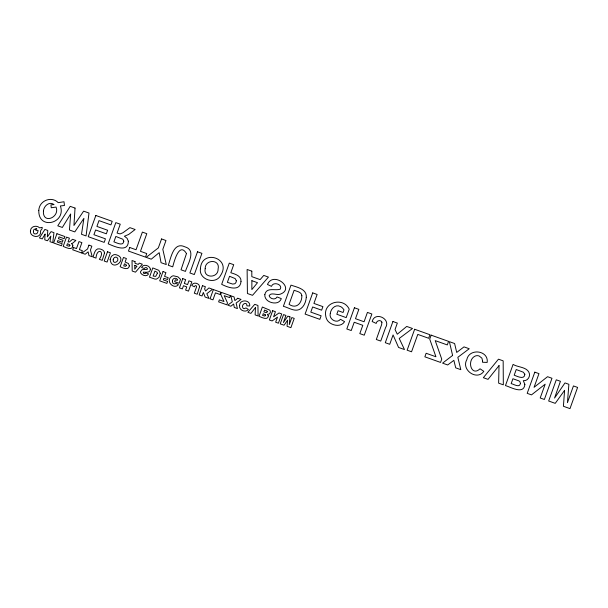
<?xml version="1.0" encoding="UTF-8"?>
<svg xmlns="http://www.w3.org/2000/svg" width="608" height="608" viewBox="0 0 608 608"><rect width="100%" height="100%" fill="white"/><g stroke="black" fill="none" stroke-linecap="round" stroke-linejoin="round"><path stroke-width="0.91" d="M251.818 271.16L251.811 276.648L260.125 279.619L263.758 275.416L268.447 277.096L252.518 295.321L247.418 293.504L247.122 269.481L251.818 271.16M381.923 322.194L381.626 324.634L376.314 339.5L380.737 341.08L385.563 327.651C391.24 318.767 374.794 311.06 372.172 321.533L376.192 323.418C376.572 320.568 380.646 319.367 381.923 322.194M251.879 280.683L251.856 289.59L257.511 282.697L251.879 280.683M30.408 230.903C29.503 236.558 39.193 238.929 40.614 233.115C39.885 228.897 42.606 230.234 42.203 227.331L39.71 227.894C36.64 224.823 30.674 226.138 30.408 230.903M110.154 259.365C111.5 272.855 128.98 258.62 116.303 254.79A4.841 4.758 16.3 0 0 113.597 254.805L111.424 256.302L110.154 259.365M301.857 295.716C302.016 303.232 296.354 309.335 289.066 304.357L294.128 290.267C296.848 291.475 301.614 291.855 301.857 295.716M265.521 314.967L264.928 316.061L262.603 315.476L263.241 313.69L265.521 314.967M104.47 253.171L102.228 260.33L99.324 259.297C105.541 250.64 96.68 247.494 95.988 258.104L93.085 257.062C94.065 254.22 95.122 247.737 99.697 248.9C101.87 249.348 104.576 250.564 104.47 253.171M135.014 261.584L134.984 263.256L138.252 264.427L139.293 263.112L142.34 264.199L135.462 272.186L132.194 271.024L132.035 260.52L135.014 261.584M499.031 365.621L498.628 383.154L503.325 384.826L503.166 360.856L498.469 359.176L483.345 377.697L488.034 379.369L499.031 365.621M524.841 374.247C524.575 380.144 517.15 376.299 514.201 375.189L516.238 369.527L523.298 372.202L524.841 374.247M200.412 268.766C198.687 279.612 215.741 285.266 220.704 275.242C231.914 258.081 201.552 248.573 200.412 268.766M268.356 315.909C268.014 320.857 261.258 317.186 259.038 316.289L262.36 307.032L269.686 310.126A2.12 2.082 16.3 0 1 270.294 311.387A2.668 2.614 16.3 0 1 270.195 312.801L269.177 314.04L267.345 314.351L268.356 315.909M134.847 265.46L134.733 269.2L136.952 266.213L134.847 265.46M239.598 305.573C238.648 310.11 245.678 313.173 248.398 309.442L245.989 307.937L244.15 308.697A1.999 1.961 16.3 0 1 242.858 307.876C240.684 304.38 247.281 300.869 246.901 305.854L249.728 305.976C250.595 299.691 239.552 298.931 239.598 305.573M128.341 241.201C128.349 253.255 113.81 246.164 108.201 243.823L115.816 222.627L120.247 224.2L117.078 233.024L118.013 233.358A8.968 8.808 16.3 0 0 120.255 233.86L122.976 232.727L129.899 227.65L135.136 229.512L128.66 234.46L124.397 236.231L127.095 238.298L128.341 241.201M38.806 210.33C38.046 230.508 66.546 223.478 60.374 205.952L64.471 205.489L64 201.757L58.224 202.662C51.482 195.73 39.216 200.625 38.806 210.33M482.592 360.856L482.532 362.254L487.168 362.421C488.855 350.299 469.201 347.844 466.838 359.624C460.872 369.877 477.075 381.148 483.816 371.328L480.031 368.79C471.466 377.066 466.587 360.726 474.673 356.334A5.176 5.084 16.3 0 1 479.18 356.007L481.886 358.165L482.592 360.856M524.871 384.378C523.936 395.116 510.302 386.878 505.468 385.594L513.091 364.397C518.016 367.582 527.957 366.746 529.477 373.958C530.032 377.484 527.007 381.307 523.283 380.661L524.871 384.378M150.381 269.162C150.465 273.022 145.958 272.202 143.465 272.133C142.47 273.456 145.548 274.307 145.89 272.779L148.595 273.904C147.045 277.028 142.356 275.591 140.82 273.182A2.66 2.614 16.3 0 1 140.539 271.647L142.097 269.656L147.121 269.39A0.889 0.874 16.3 0 0 147.463 268.721L146.444 267.588L145.008 267.718L144.286 268.592L141.58 267.459C143.169 263.538 149.887 265.384 150.381 269.162M255.489 307.473L255.117 314.891L258.096 315.955L257.936 305.452L254.744 304.312L247.859 312.299L250.906 313.386L255.489 307.473M264.814 294.675C264.32 300.876 272.331 304.182 277.446 302.586A6.696 6.574 16.3 0 0 281.299 298.612L277.05 296.947C275.606 300.458 269.785 298.923 269.108 295.716C270.872 291.931 276.762 295.45 279.976 294.28C296.096 288.709 273.22 270.651 267.467 284.468L271.48 286.345C273.121 281.2 283.047 284.331 280.227 289.195C275.204 291.034 266.334 286.794 264.814 294.675M236.314 280.767L236.109 282.036A3.504 3.443 16.3 0 1 234.726 283.776L232.651 284.073L227.377 282.34L229.55 276.283L235.22 278.601L236.314 280.767M45.076 234.148L44.756 239.818L47.439 240.776L50.829 236.124L49.978 241.688L52.736 242.668L53.96 232.659L51.057 231.618L47.363 236.892L47.789 230.455L44.886 229.421L39.459 237.926L42.218 238.914L45.076 234.148M186.474 253.559L181.032 269.808L185.455 271.388C187.37 264.685 196.931 250.124 184.9 246.833C173.379 241.285 170.795 258.484 168.287 265.263L172.718 266.844C173.804 262.884 179.041 241.057 186.474 253.559M160.292 273.258L158.954 277.438L156.568 279.049A4.856 4.773 16.3 0 1 154.523 278.958L149.462 277.187L152.79 267.93L158.81 270.317L160.292 273.258M75.042 208.073L73.933 225.5L83.63 211.136L88.996 213.051L86.07 235.927L81.51 234.293L83.904 218.363L74.807 231.906L69.441 229.991L70.672 213.94L62.335 227.453L57.775 225.826L70.216 206.348L75.042 208.073M330.288 313.47C328.563 319.04 336.809 324.102 340.45 319.276L344.592 321.647C341.042 327.393 332.622 325.744 328.396 321.662A10.321 10.138 16.3 0 1 325.797 316.274C322.749 301.918 343.474 296.658 349.22 309.183L346.195 317.612L336.809 314.26L338.086 310.703L343.049 312.482L343.991 309.844L342.828 308.385A6.924 6.802 16.3 0 0 340.503 306.576C335.646 303.848 330.79 308.704 330.288 313.47M72.831 245.906C72.375 251.081 65.565 247.266 63.186 246.4L66.515 237.135L69.418 238.169L68.058 241.946L69.418 241.938L72.534 239.286L75.871 240.479L72.838 243.01A5.092 5.001 16.3 0 1 72.124 243.398C70.216 243.337 73.462 244.621 72.831 245.906M564.589 390.351L563.411 406.273L569.985 408.614L577.6 387.418L573.443 385.936L567.439 402.656L568.883 384.309L564.992 382.918L554.557 398.058L560.432 381.292L556.274 379.81L548.659 401.006L555.233 403.355L564.589 390.351M289.94 316.867L289.294 324.596L291.825 317.543L294.219 318.394L290.89 327.659L287.044 326.283L287.614 320.142L284.073 325.227L280.227 323.851L283.548 314.594L285.942 315.446L283.412 322.498L287.835 316.122L289.94 316.867M306.288 297.282C305.961 301.538 304.312 306.098 300.755 308.697C295.298 312.679 288.739 307.564 283.366 306.333L290.981 285.137C296.757 287.174 307.01 288.906 306.288 297.282M43.434 210.976C42.476 224.854 60.276 217.307 56.035 207.077L51.254 207.754L50.943 204.82L54.051 204.592C49.415 201.005 43.791 205.945 43.434 210.976M205.185 268.698C203.004 278.57 218.439 278.487 218.112 268.956C220.446 258.97 204.858 259.145 205.185 268.698M199.584 286.718L197.212 294.226L194.309 293.193L196.49 287.075L196.43 285.92L195.198 285.6L194.4 286.794L191.771 285.456C192.964 281.534 199.394 283.001 199.584 286.718M33.425 231.405C32.634 234.901 38.008 234.794 37.901 231.458C39.148 228.707 34.968 232.028 35.788 229.224C39.322 228.418 32.384 228.365 33.425 231.405M172.398 280.964L172.74 283.016L174.131 283.792A1.566 1.535 16.3 0 0 175.256 283.655L175.788 283.206L178.44 284.719C174.055 289.894 165.368 281.337 171.205 276.83A3.944 3.876 16.3 0 1 173.462 275.789L177.946 276.86L180.53 279.353L179.124 283.275L174.625 281.664L175.317 279.741L177.278 280.44L177.582 279.589C176.084 277.324 172.49 278.023 172.398 280.964M113.187 259.814C112.624 264.556 119.244 262.048 117.694 258.294C116.447 255.915 113.21 257.442 113.187 259.814M123.804 241.178C123.31 246.612 116.66 242.706 113.909 241.847L115.847 236.444L122.862 239.248L123.804 241.178M241.011 281.42C240.16 292.129 227.476 287.371 221.669 284.316L229.284 263.12L233.715 264.693L230.827 272.726C235.022 274.109 241.422 275.774 241.011 281.42M69.89 245.45L69.297 246.248L66.751 245.579L67.42 243.732L69.639 244.72L69.89 245.45M126.342 265.331L125.704 266.296L123.713 265.909L124.458 263.842L125.909 264.465L126.342 265.331M157.259 273.501L155.732 276.374L153.132 276.085L154.926 271.1L157.107 272.285A1.68 1.649 16.3 0 1 157.259 273.501M129.36 265.909C128.691 270.742 122.687 267.976 120.148 266.722L123.477 257.465L126.38 258.499L125.126 261.995L128.432 263.522L129.36 265.909M520.501 383.572C519.437 388.193 513.859 384.134 511.176 383.618L512.924 378.746L517.796 380.486A3.853 3.785 16.3 0 1 519.908 381.695L520.501 383.572M267.254 311.798L266.251 312.656L263.887 311.912L264.548 310.057L266.851 310.977L267.254 311.798M56.932 233.715L53.61 242.98L61.446 245.776L62.16 243.778L57.228 242.022L57.737 240.593L62.312 242.227L63.004 240.304L58.429 238.67L59.067 236.892L64.152 238.701L64.919 236.565L56.932 233.715M73.507 247.509L72.694 249.789L81.548 252.951L82.361 250.671L79.39 249.607L81.898 242.63L78.994 241.589L76.486 248.573L73.507 247.509M95.836 215.49L88.221 236.687L104.181 242.387L105.458 238.83L93.921 234.711L95.623 229.976L106.354 233.806L107.631 230.25L96.9 226.419L98.982 220.628L110.922 224.884L112.199 221.327L95.836 215.49M88.935 245.138L87.552 248.984L81.905 253.08L85.173 254.243L88.16 251.856L88.943 255.588L92.211 256.758L90.455 250.017L91.838 246.172L88.935 245.138M107.51 251.765L104.181 261.03L107.084 262.063L110.413 252.806L107.51 251.765M129.732 247.494L128.455 251.051L145.487 257.123L146.764 253.574L140.463 251.324L146.802 233.677L142.378 232.096L136.04 249.744L129.732 247.494M161.553 238.944L158.338 247.897L146.163 257.366L151.255 259.183L159.197 252.662L161.044 262.679L166.28 264.548L162.815 249.348L165.976 240.525L161.553 238.944M163.02 271.578L159.699 280.835L166.881 283.404L167.595 281.405L163.316 279.878L163.902 278.244L167.534 279.536L168.196 277.681L164.57 276.389L165.923 272.612L163.02 271.578M182.757 278.624L179.436 287.88L182.339 288.922L183.487 285.714L186.755 286.877L185.6 290.084L188.503 291.118L191.832 281.861L188.928 280.82L187.568 284.597L184.308 283.434L185.66 279.657L182.757 278.624M197.501 251.773L189.886 272.969L194.309 274.55L201.924 253.354L197.501 251.773M202.494 285.669L199.173 294.926L202.076 295.959L203.33 292.471L205.124 297.046L209.038 298.444L206.811 293.717L212.511 289.241L208.886 287.941L205.565 291.019L204.607 288.906L205.398 286.702L202.494 285.669M213.385 289.552L210.056 298.809L212.96 299.843L215.468 292.866L220.035 294.5L220.856 292.22L213.385 289.552M221.434 292.425L220.742 294.348L223.98 301.53L219.336 299.873L218.614 301.864L226.814 304.79L227.483 302.944L224.2 295.663L229.649 297.601L230.364 295.61L221.434 292.425M272.665 310.703L269.336 319.968L272.095 320.948L277.499 317.095L275.652 322.217L278.411 323.205L281.74 313.941L278.981 312.96L273.585 316.821L275.424 311.691L272.665 310.703M312.71 292.889L305.094 314.085L319.846 319.352L321.123 315.795L310.794 312.109L312.641 306.972L321.624 310.179L322.909 306.63L313.918 303.422L317.133 294.47L312.71 292.889M354.418 307.77L346.803 328.974L351.234 330.547L354.213 322.255L362.794 325.318L359.814 333.617L364.245 335.19L371.86 313.994L367.43 312.413L364.07 321.761L355.49 318.698L358.849 309.35L354.418 307.77M392.912 321.51L385.297 342.707L389.728 344.288L393.08 334.94L398.574 347.449L404.48 349.554L399.228 338.466L412.498 328.495L406.729 326.443L397.282 334.21L395.025 329.544L397.343 323.091L392.912 321.51M414.641 329.262L407.124 350.2L411.548 351.781L417.787 334.4L428.655 338.276L429.932 334.719L414.641 329.262M431.14 335.152L429.719 339.104L435.936 356.767L426.14 353.271L424.863 356.828L440.557 362.429L441.742 359.138L435.229 340.624L447.298 344.926L448.575 341.377L431.14 335.152M534.812 372.149L527.197 393.346L531.491 394.881L545.178 384.165L540.208 397.989L544.365 399.471L551.98 378.275L547.557 376.694L534.052 387.326L538.969 373.631L534.812 372.149M237.766 298.254L234.878 300.595L234.065 296.932L230.797 295.762L232.324 301.773L227.764 305.132L230.88 306.242L233.647 304.015L234.293 307.458L237.409 308.575L236.124 303.05L241.026 299.417L237.766 298.254M452.603 355.437L442.571 363.143L447.663 364.967L453.864 360.346L455.711 367.84L460.811 369.656L457.832 357.306L469.232 348.741L463.995 346.879L456.707 352.442L454.609 343.528L449.38 341.658L452.603 355.437"/></g></svg>
